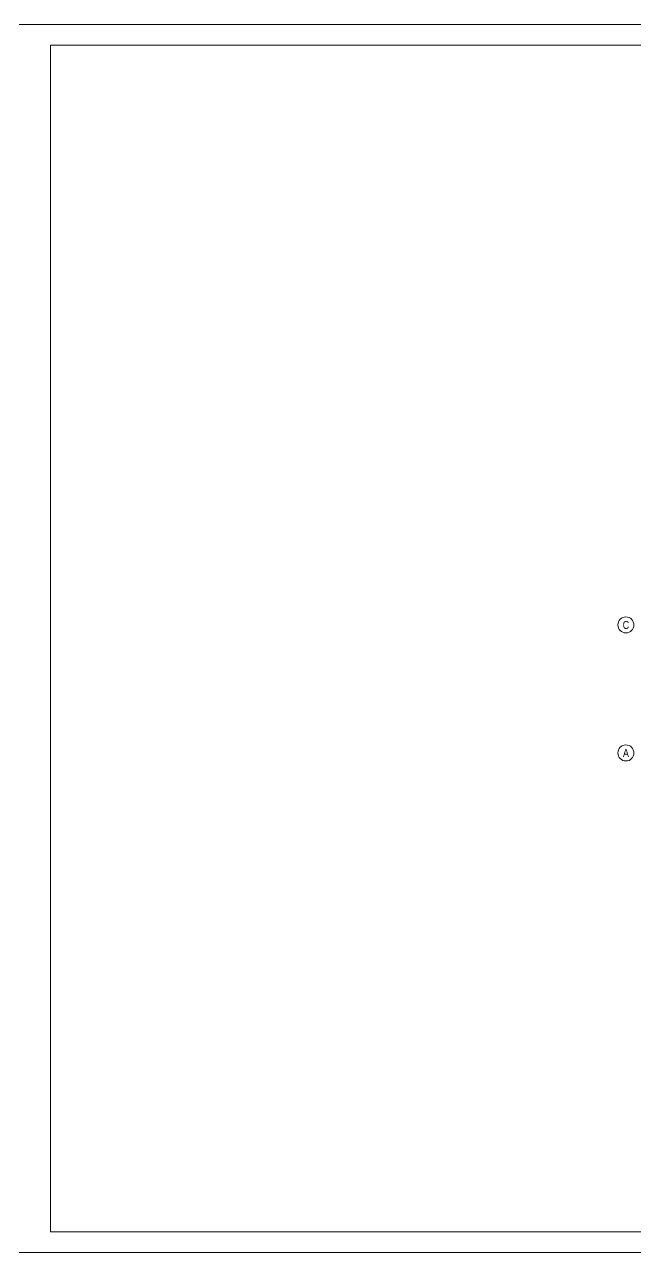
# Model space of a CAD drawing. Header units: millimetres. Extents: x 163705 to 1616509, y 81827 to 302547.
# Drawn here: x 737899 to 772261, y 114945 to 184010 of the extents above; entities that cross this region are included whole.
import ezdxf
from ezdxf.enums import TextEntityAlignment as Align

# ---------------------------------------------------------------- set-up
doc = ezdxf.new("R2010")
doc.units = ezdxf.units.MM
doc.header["$LTSCALE"] = 10
doc.layers.add('1-图框层', color=7, linetype='Continuous', lineweight=0)
doc.layers.add('1-护栏', color=4, linetype='Continuous', lineweight=18)
doc.styles.add('ARIAL', font='arial.ttf', dxfattribs={"width": 0.7})

msp = doc.modelspace()

# ---------------------------------------------------------------- linework, layer by layer
at = {"layer": '1-图框层'}
msp.add_lwpolyline([(834230.077, 184010.246), (736445.207, 184010.246), (736445.207, 114944.595), (834230.077, 114944.595)], close=True, dxfattribs=at)
msp.add_lwpolyline([(739352.011, 182847.525), (739352.011, 116107.316), (833067.356, 116107.316), (833067.356, 182847.525), (739352.011, 182847.525)], dxfattribs=at)
at = {"layer": '1-护栏'}
for centre in [(771726.498, 150239.166), (771726.498, 143039.166)]:
    msp.add_circle(centre, 450, dxfattribs=at)

# ---------------------------------------------------------------- texts
at = {"layer": '1-护栏', "style": 'ARIAL', "width": 0.8}
for s, p in [('C', (771726.498, 150239.166)), ('A', (771726.498, 143039.166))]:
    msp.add_text(s, height=450, dxfattribs=at).set_placement(p, align=Align.MIDDLE_CENTER)

doc.saveas('drawing.dxf')
